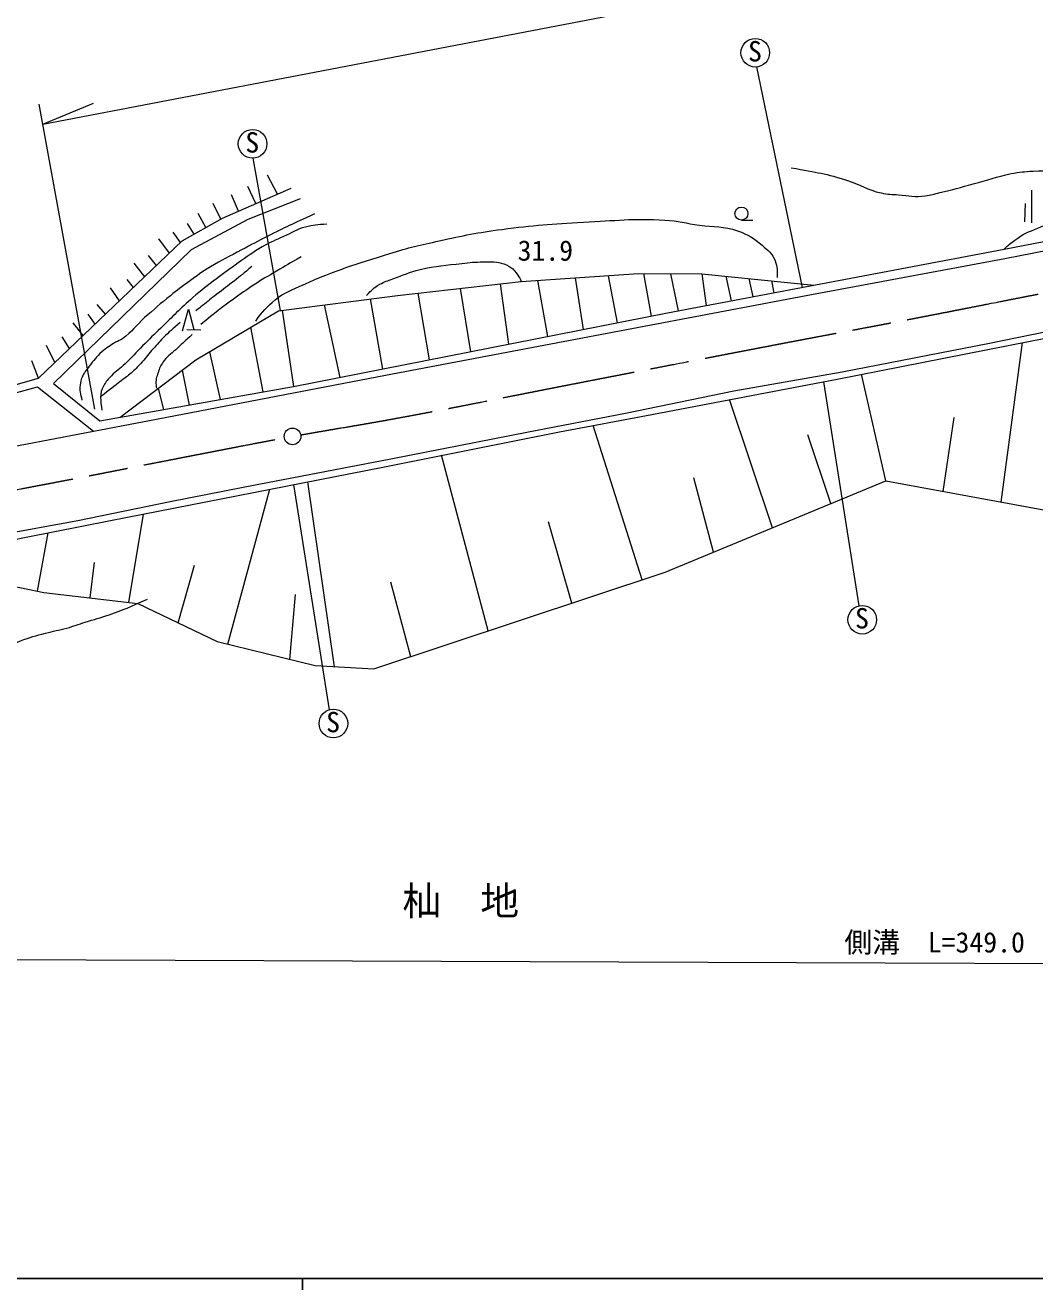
# Model space of a CAD drawing. Units: millimetres, scale not verified. Extents: x 40000 to 680000, y 20000 to 380000.
# Drawn here: x 243090 to 333850, y 204000 to 317673 of the extents above; entities that cross this region are included whole.
import ezdxf
from ezdxf.enums import TextEntityAlignment as Align

# ---------------------------------------------------------------- set-up
doc = ezdxf.new("R2010")
doc.units = ezdxf.units.MM
doc.header["$LTSCALE"] = 1000
doc.linetypes.add('CHAIN', pattern=[18.5, 12, -1.5, 3.5, -1.5])
for name, color, linetype, lineweight in [('M-BGD', 7, 'Continuous', 13), ('M-BMK', 2, 'CHAIN', 13), ('M-TTL-BAND', 7, 'Continuous', 25)]:
    doc.layers.add(name, color=color, linetype=linetype, lineweight=lineweight)
doc.styles.add('ＭＳ ゴシック', font='')
doc.styles.get('ＭＳ ゴシック').set_extended_font_data('MS Gothic')

msp = doc.modelspace()

# ---------------------------------------------------------------- linework, layer by layer
at = {"layer": 'M-BGD'}
for p, q in [((244677, 308772), (358139, 330543)), ((308839, 313925), (312944, 294107)), ((249336, 283152), (244349, 310573)), ((244677, 308772), (249208, 310670)), ((263561, 305730), (265997, 292024)), ((265753, 302492), (264876, 304197)), ((331110, 297552), (363167, 303693)), ((260817, 300333), (266994, 303035)), ((262251, 300960), (261620, 302435)), ((263818, 301646), (263104, 303178)), ((333560, 302837), (333575, 299927)), ((260676, 300253), (259986, 301653)), ((267802, 302069), (263095, 300198)), ((332981, 301664), (332936, 300016)), ((257208, 298284), (260817, 300333)), ((263095, 300198), (258017, 297496)), ((259329, 299488), (258642, 300738)), ((307475, 300163), (308504, 300163)), ((331175, 296697), (350665, 300550)), ((257057, 298139), (256372, 299088)), ((258271, 298887), (257672, 299847)), ((244264, 285944), (257208, 298284)), ((256070, 297198), (255105, 298487)), ((258017, 297496), (245618, 285468)), ((254888, 296072), (254176, 296963)), ((300835, 291810), (331110, 297552)), ((313290, 293378), (331175, 296697)), ((253827, 295060), (252876, 296296)), ((252832, 294111), (252235, 294832)), ((276543, 293386), (287685, 294634)), ((285801, 294423), (286539, 288999)), ((287685, 294634), (298215, 295346)), ((289152, 294733), (290039, 289688)), ((292541, 294962), (293243, 290318)), ((295498, 295163), (296297, 290918)), ((298215, 295346), (303917, 295324)), ((298674, 295345), (299367, 291522)), ((301094, 295335), (301804, 291994)), ((303917, 295324), (314000, 294307)), ((303917, 295324), (304313, 292470)), ((306068, 295107), (306567, 292897)), ((308140, 294898), (308514, 293267)), ((310190, 294691), (310387, 293622)), ((251564, 292903), (250743, 294062)), ((265852, 292005), (276543, 293386)), ((278388, 293593), (279395, 287595)), ((282196, 294019), (283110, 288325)), ((289235, 288812), (313290, 293378)), ((333448, 289287), (356546, 293720)), ((250304, 291702), (249564, 292562)), ((257213, 290211), (257767, 292141)), ((257767, 292141), (258233, 290310)), ((269957, 292536), (271381, 286019)), ((274112, 293072), (275206, 286771)), ((249367, 290809), (248730, 291695)), ((258412, 287595), (265852, 292005)), ((266185, 292048), (267191, 285195)), ((267191, 285195), (300835, 291810)), ((329646, 289055), (344324, 292084)), ((248279, 289771), (247393, 290935)), ((257619, 290320), (258864, 290300)), ((263350, 290522), (264434, 284706)), ((245740, 287351), (244985, 288888)), ((247077, 288626), (246391, 289651)), ((275470, 286228), (289235, 288812)), ((316075, 285857), (333448, 289287)), ((316527, 286515), (329646, 289055)), ((330825, 274807), (332753, 289150)), ((251615, 282433), (258412, 287595)), ((259649, 288328), (260624, 284031)), ((244264, 285944), (243685, 287496)), ((257201, 286675), (257816, 283533)), ((306793, 284823), (316527, 286515)), ((237582, 284029), (244264, 285944)), ((245618, 285468), (249806, 282112)), ((255023, 282286), (275470, 286228)), ((299437, 282694), (316075, 285857)), ((318062, 265486), (314885, 285631)), ((320452, 276711), (318285, 286294)), ((222945, 279300), (244189, 285180)), ((244189, 285180), (249236, 281190)), ((249806, 282112), (267191, 285195)), ((255030, 285026), (255523, 283126)), ((297060, 282796), (306793, 284823)), ((310272, 272503), (306411, 284020)), ((223250, 276267), (255023, 282286)), ((288329, 281125), (297060, 282796)), ((291129, 281135), (299437, 282694)), ((325614, 275763), (326613, 282414)), ((275237, 277961), (291129, 281135)), ((275945, 278697), (288329, 281125)), ((298565, 267830), (294159, 281704)), ((315516, 274670), (313454, 280844)), ((262681, 276164), (275945, 278697)), ((284707, 263221), (280526, 279018)), ((250751, 273147), (275237, 277961)), ((270451, 256142), (267224, 276386)), ((270892, 260007), (268484, 276634)), ((300631, 268517), (320452, 276711)), ((304982, 270316), (303209, 276976)), ((320452, 276711), (336288, 273804)), ((256110, 274850), (262681, 276164)), ((261309, 262039), (265078, 275964)), ((247802, 273157), (256110, 274850)), ((234294, 269932), (250751, 273147)), ((236465, 271063), (247802, 273157)), ((252411, 265782), (253723, 273731)), ((292219, 265719), (290146, 273037)), ((244201, 266805), (245154, 272053)), ((248917, 266196), (249319, 269383)), ((256822, 263962), (258290, 269141)), ((274438, 259805), (300631, 268517)), ((237779, 268122), (244769, 266688)), ((277760, 260910), (275964, 267600)), ((244769, 266688), (253222, 265686)), ((266877, 260668), (267394, 266497)), ((253222, 265686), (260339, 262278)), ((260339, 262278), (269159, 260106)), ((269159, 260106), (274438, 259805)), ((519597, 232620), (213417, 233743))]:
    msp.add_line(p, q, dxfattribs=at)
for centre, radius in [((308726, 315208), 1287), ((263528, 307017), 1287), ((307481, 300747), 584), ((267120, 280714), 752), ((318347, 264231), 1287), ((270792, 254901), 1287)]:
    msp.add_circle(centre, radius, dxfattribs=at)
for points, knots in [([(311966, 304864), (314346, 304434), (315088, 304346), (317010, 303726), (318212, 303338), (318810, 302887), (320039, 302597), (320641, 302456), (320996, 302473), (321613, 302434), (322546, 302375), (323077, 302209), (324004, 302330), (324529, 302399), (324812, 302501), (325326, 302627), (326502, 302916), (327155, 303102), (328325, 303414), (329655, 303768), (330379, 304053), (331725, 304335), (332486, 304494), (332926, 304512), (333700, 304572), (335111, 304682), (335917, 304457), (337323, 304617), (338479, 304748), (339130, 304850), (340249, 305166), (341384, 305487), (342001, 305739), (343085, 306206), (344095, 306641), (344643, 306927), (345609, 307453), (346629, 308009), (347175, 308366), (348178, 308953), (348822, 309330), (349179, 309548), (349826, 309918), (353215, 311856), (354483, 312318), (358810, 314298)], [0, 0, 0, 0, 1, 1, 1, 2, 2, 2, 3, 3, 3, 4, 4, 4, 5, 5, 5, 6, 6, 6, 7, 7, 7, 8, 8, 8, 9, 9, 9, 10, 10, 10, 11, 11, 11, 12, 12, 12, 13, 13, 13, 14, 14, 14, 15, 15, 15, 15]), ([(331110, 297552), (331521, 297951), (331675, 298069), (332069, 298361), (332799, 298901), (333286, 299100), (334128, 299440), (335050, 299812), (335583, 299981), (336534, 300271), (338356, 300828), (339423, 300970), (341256, 301489), (342438, 301823), (343092, 302037), (344265, 302400), (345312, 302724), (345907, 302881), (346938, 303251), (347959, 303617), (348522, 303851), (349509, 304300), (350349, 304683), (350818, 304901), (351628, 305343), (353061, 306125), (353789, 306691), (355200, 307513), (357148, 308647), (358191, 309381), (360234, 310334), (361762, 311047), (362738, 311144), (364354, 311626), (367814, 312658), (368997, 312893), (373308, 313920)], [0, 0, 0, 0, 1, 1, 1, 2, 2, 2, 3, 3, 3, 4, 4, 4, 5, 5, 5, 6, 6, 6, 7, 7, 7, 8, 8, 8, 9, 9, 9, 10, 10, 10, 11, 11, 11, 12, 12, 12, 12]), ([(269098, 300713), (267041, 299767), (266487, 299529), (264851, 298694), (263940, 298229), (263435, 297960), (262534, 297476), (261435, 296885), (260792, 296599), (259728, 295947), (258956, 295473), (258547, 295170), (257813, 294640), (257145, 294158), (256775, 293881), (256135, 293363), (255210, 292615), (254704, 292181), (253818, 291388), (253017, 290670), (252693, 290123), (251828, 289482), (251613, 289323), (251443, 289315), (251215, 289175), (250710, 288866), (250413, 288704), (249967, 288314), (249462, 287872), (249247, 287551), (248839, 287017), (248559, 286651), (248377, 286451), (248195, 286027), (248085, 285771), (248057, 285611), (248017, 285334), (247940, 284806), (248043, 284558), (248185, 283978)], [0, 0, 0, 0, 1, 1, 1, 2, 2, 2, 3, 3, 3, 4, 4, 4, 5, 5, 5, 6, 6, 6, 7, 7, 7, 8, 8, 8, 9, 9, 9, 10, 10, 10, 11, 11, 11, 12, 12, 12, 13, 13, 13, 13]), ([(263807, 291075), (264481, 291993), (264761, 292347), (265544, 292980), (266421, 293688), (267059, 293881), (268083, 294350), (271022, 295695), (272792, 296163), (275868, 297156), (277573, 297707), (278563, 297904), (280311, 298292), (282500, 298778), (283735, 299036), (285958, 299328), (288802, 299702), (290410, 299810), (293274, 299963), (296129, 300115), (297737, 300329), (300591, 300163), (301817, 300092), (302484, 299874), (303698, 299695), (305042, 299497), (305865, 299663), (307140, 299194), (308079, 298849), (308600, 298559), (309345, 297891), (309876, 297415), (310264, 297156), (310514, 296488), (310721, 295934), (310723, 295610), (310681, 294984)], [0, 0, 0, 0, 1, 1, 1, 2, 2, 2, 3, 3, 3, 4, 4, 4, 5, 5, 5, 6, 6, 6, 7, 7, 7, 8, 8, 8, 9, 9, 9, 10, 10, 10, 11, 11, 11, 12, 12, 12, 12]), ([(270195, 299785), (269329, 299747), (269010, 299725), (268280, 299533), (267473, 299320), (267079, 299032), (266320, 298686), (265557, 298339), (265116, 298168), (264389, 297751), (263512, 297246), (263065, 296891), (262236, 296310), (261461, 295767), (261030, 295457), (260276, 294885), (259431, 294244), (258949, 293893), (258153, 293192), (256986, 292164), (256391, 291524), (255272, 290445), (254628, 289824), (254265, 289480), (253631, 288849), (253008, 288227), (252711, 287826), (252067, 287225), (251602, 286791), (251266, 286630), (250830, 286166), (250528, 285845), (250347, 285662), (250137, 285275), (249722, 284512), (249874, 283974), (249969, 283058)], [0, 0, 0, 0, 1, 1, 1, 2, 2, 2, 3, 3, 3, 4, 4, 4, 5, 5, 5, 6, 6, 6, 7, 7, 7, 8, 8, 8, 9, 9, 9, 10, 10, 10, 11, 11, 11, 12, 12, 12, 12]), ([(267890, 296867), (266814, 296248), (266536, 296088), (265678, 295575), (264867, 295090), (264403, 294832), (263614, 294313), (262900, 293843), (262511, 293564), (261817, 293065), (260632, 292214), (260261, 291899), (258862, 290778)], [0, 0, 0, 0, 1, 1, 1, 2, 2, 2, 3, 3, 3, 4, 4, 4, 4]), ([(263459, 295984), (262692, 295346), (262491, 295177), (261856, 294678), (261260, 294208), (260910, 293965), (260311, 293500), (259803, 293104), (259532, 292866), (259025, 292470), (258786, 292283), (258710, 292224), (258411, 291995)], [0, 0, 0, 0, 1, 1, 1, 2, 2, 2, 3, 3, 3, 4, 4, 4, 4]), ([(273755, 293367), (274242, 293871), (274422, 294079), (274955, 294386), (275390, 294638), (275672, 294705), (276143, 294881), (277091, 295237), (277614, 295476), (278598, 295713), (280038, 296060), (280877, 296105), (282350, 296267), (283089, 296349), (283506, 296400), (284250, 296396), (284886, 296393), (285260, 296462), (285874, 296297), (286577, 296107), (286993, 295820), (287388, 295208), (287526, 294996), (287596, 294895), (287685, 294634)], [0, 0, 0, 0, 1, 1, 1, 2, 2, 2, 3, 3, 3, 4, 4, 4, 5, 5, 5, 6, 6, 6, 7, 7, 7, 8, 8, 8, 8]), ([(257025, 290955), (256284, 290327), (256063, 290151), (255500, 289579), (255074, 289147), (254854, 288886), (254451, 288431), (254058, 287987), (253873, 287709), (253471, 287273), (253149, 286924), (252966, 286730), (252612, 286413), (252285, 286119), (252071, 285991), (251723, 285722), (250996, 285158), (250767, 284983), (249858, 284283)], [0, 0, 0, 0, 1, 1, 1, 2, 2, 2, 3, 3, 3, 4, 4, 4, 5, 5, 5, 6, 6, 6, 6]), ([(258090, 289873), (257453, 289280), (257293, 289132), (256783, 288655), (256313, 288215), (255973, 288037), (255580, 287527), (255327, 287198), (255199, 286988), (255076, 286591), (254942, 286161), (254818, 285913), (254838, 285463), (254845, 285305), (254845, 285237), (254883, 285062)], [0, 0, 0, 0, 1, 1, 1, 2, 2, 2, 3, 3, 3, 4, 4, 4, 5, 5, 5, 5]), ([(238562, 259007), (238920, 259565), (239047, 259750), (239424, 260173), (239863, 260665), (240144, 260921), (240691, 261291), (241414, 261781), (241863, 261999), (242671, 262331), (243514, 262677), (244019, 262784), (244898, 263024), (245642, 263226), (246076, 263271), (246818, 263479), (247476, 263663), (247831, 263809), (248482, 264014), (249319, 264277), (249798, 264394), (250630, 264677), (252001, 265143), (252454, 265365), (254065, 266073)], [0, 0, 0, 0, 1, 1, 1, 2, 2, 2, 3, 3, 3, 4, 4, 4, 5, 5, 5, 6, 6, 6, 7, 7, 7, 8, 8, 8, 8])]:
    msp.add_open_spline(points, degree=3, knots=knots, dxfattribs=at)
at = {"layer": 'M-BMK'}
for points, knots in [([(267856, 280847), (271007, 281410), (272993, 281706), (276333, 282319), (282867, 283519), (286506, 284299), (293027, 285564), (299959, 286909), (303841, 287671), (310775, 289001), (315315, 289872), (317863, 290333), (322402, 291206), (328466, 292374), (331856, 293067), (337919, 294239), (348404, 296267), (354398, 297382), (364668, 299346)], [0, 0, 0, 0, 1, 1, 1, 2, 2, 2, 3, 3, 3, 4, 4, 4, 5, 5, 5, 6, 6, 6, 6]), ([(73141, 284744), (74186, 284274), (74451, 284153), (75289, 283771), (76999, 282990), (77941, 282516), (79654, 281741), (81896, 280728), (83150, 280154), (85425, 279217), (86943, 278593), (87803, 278268), (89336, 277683), (91139, 276994), (92150, 276609), (93968, 275960), (96580, 275028), (98050, 274523), (100683, 273654), (102637, 273008), (103729, 272635), (105702, 272048), (107795, 271424), (108973, 271091), (111087, 270543), (113191, 269997), (114370, 269690), (116492, 269216), (120383, 268348), (122562, 267844), (126490, 267157), (129073, 266706), (130524, 266471), (133123, 266118), (136832, 265613), (138910, 265322), (142636, 264960), (145703, 264662), (147429, 264568), (150506, 264395), (152496, 264284), (153611, 264183), (155604, 264168), (160963, 264127), (163969, 264060), (169323, 264282), (170511, 264331), (171175, 264365), (172361, 264445), (176173, 264703), (178320, 264742), (182117, 265173), (185163, 265518), (186867, 265747), (189898, 266212), (193786, 266808), (195956, 267195), (199828, 267886), (203041, 268459), (204836, 268810), (208043, 269416), (211647, 270096), (213659, 270509), (217264, 271183), (221564, 271987), (223986, 272366), (228282, 273187), (231569, 273815), (233402, 274210), (236687, 274850), (241265, 275743), (243837, 276206), (248417, 277092), (252502, 277884), (254786, 278352), (258871, 279142), (261836, 279715), (263598, 280068), (266376, 280578)], [0, 0, 0, 0, 1, 1, 1, 2, 2, 2, 3, 3, 3, 4, 4, 4, 5, 5, 5, 6, 6, 6, 7, 7, 7, 8, 8, 8, 9, 9, 9, 10, 10, 10, 11, 11, 11, 12, 12, 12, 13, 13, 13, 14, 14, 14, 15, 15, 15, 16, 16, 16, 17, 17, 17, 18, 18, 18, 19, 19, 19, 20, 20, 20, 21, 21, 21, 22, 22, 22, 23, 23, 23, 24, 24, 24, 25, 25, 25, 26, 26, 26, 26])]:
    msp.add_open_spline(points, degree=3, knots=knots, dxfattribs=at)
at = {"layer": 'M-TTL-BAND'}
for p, q in [((40000, 205000), (579000, 205000)), ((268000, 205000), (268000, 204000))]:
    msp.add_line(p, q, dxfattribs=at)

# ---------------------------------------------------------------- texts
at = {"layer": 'M-BGD', "style": 'ＭＳ ゴシック'}
for s, height, p in [('S', 1833, (308073, 313871)), ('S', 1833, (262874, 305680)), ('31.9', 1833, (287356, 295958)), ('S', 1833, (317694, 262894)), ('S', 1833, (270139, 253564)), ('杣\u3000地', 2566, (276997, 236902)), ('側溝\u3000L=349.0', 1833, (316734, 233767))]:
    msp.add_text(s, height=height, dxfattribs=at).set_placement(p, align=Align.BOTTOM_LEFT)

doc.saveas('drawing.dxf')
